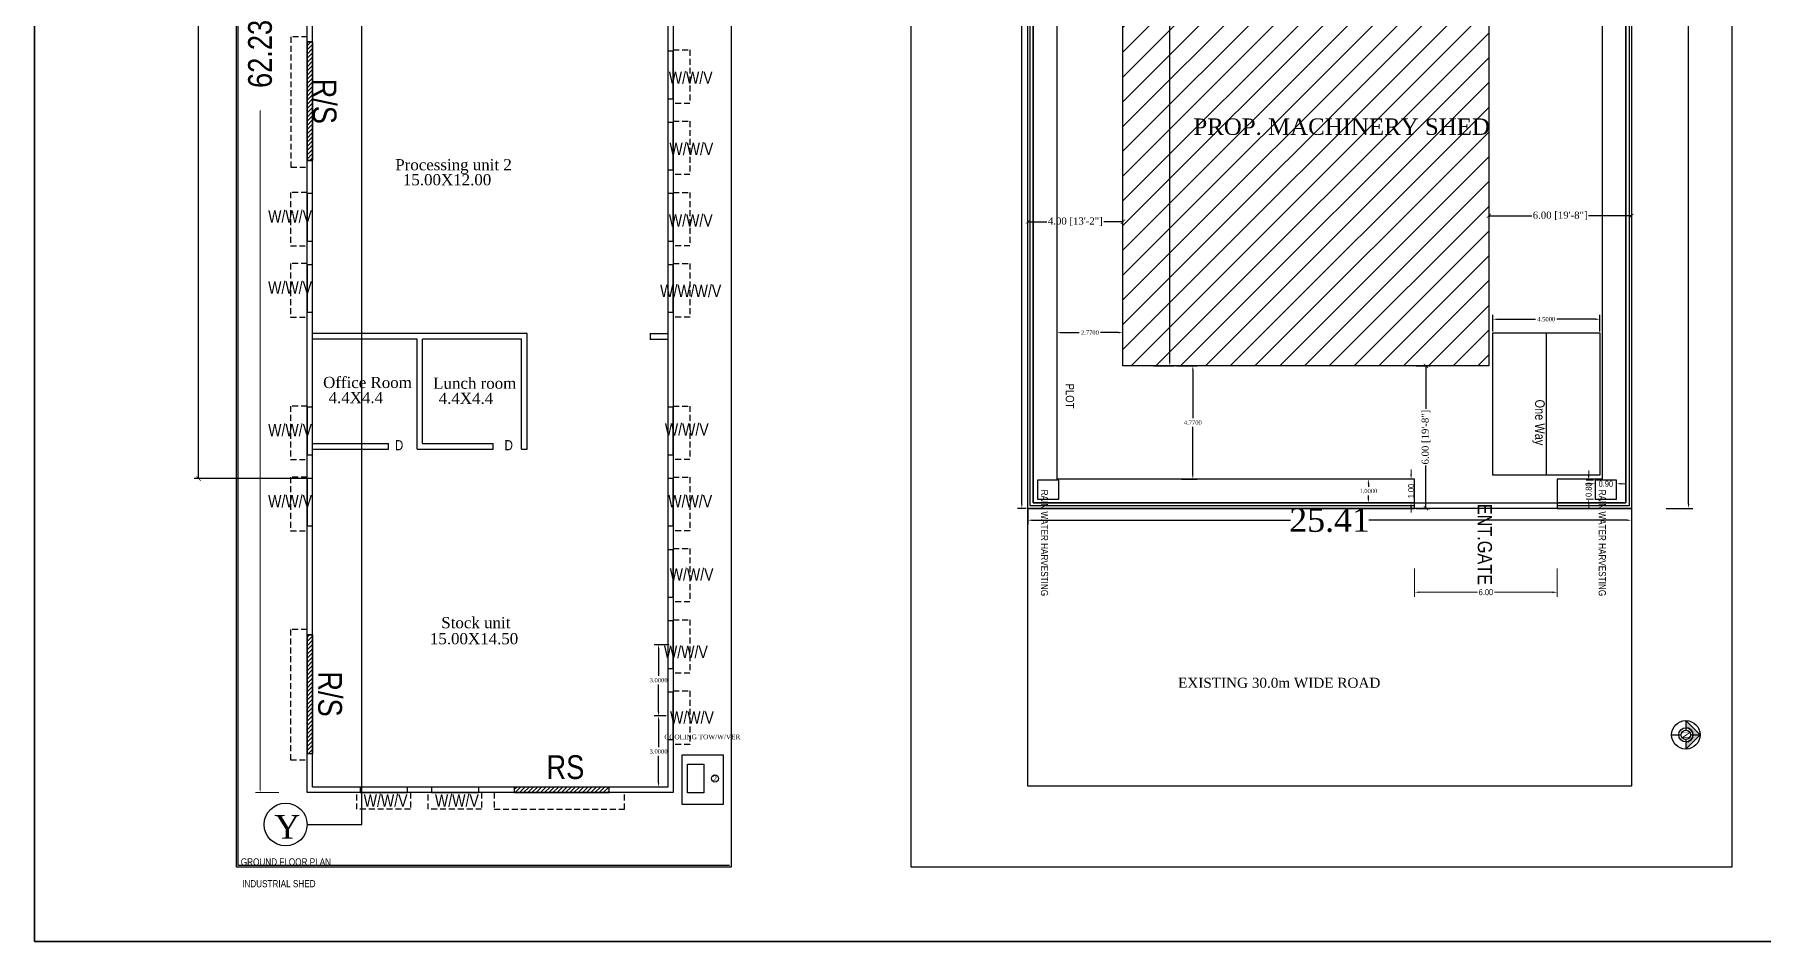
# Model space of a CAD drawing. Header units: inches. Extents: x -1613 to -235, y -419 to -299.
# Drawn here: x -1613.4 to -1540.6, y -418.1 to -379.9 of the extents above; entities that cross this region are included whole.
import ezdxf
from ezdxf.enums import TextEntityAlignment as Align

# ---------------------------------------------------------------- set-up
doc = ezdxf.new("R2010")
doc.units = ezdxf.units.IN
doc.header["$MEASUREMENT"] = 0
doc.header["$PDMODE"] = 34
doc.linetypes.add('CENTER', pattern=[0])
doc.linetypes.add('DASHED2', pattern=[0.375, 0.25, -0.125])
for name, color, linetype in [('_AccessoryUse', 32, 'Continuous'), ('_AREATABLE_DIMENSION', 7, 'Continuous'), ('_BuildingName', 52, 'Continuous'), ('_CarpetArea', 191, 'Continuous'), ('_COP_DIMENSION', 2, 'Continuous'), ('_DIMENSIONW', 210, 'Continuous'), ('_Door', 114, 'Continuous'), ('_Driveway', 71, 'Continuous'), ('_Floor', 153, 'Continuous'), ('_IndBUAOutline', 163, 'Continuous'), ('_INDFSI_DIMENSION', 163, 'Continuous'), ('_Plot', 7, 'Continuous'), ('_PrintAdditionalDetail', 193, 'Continuous'), ('_ProposedWork', 1, 'Continuous'), ('_Room', 72, 'Continuous'), ('_SitePlan', 50, 'Continuous'), ('_SPLOT_DIMENSION', 7, 'Continuous'), ('_SUBSTRUCTURE_DIMENSION', 32, 'Continuous'), ('_Window', 4, 'Continuous'), ('ROLLING SHUTTER', 1, 'Continuous')]:
    doc.layers.add(name, color=color, linetype=linetype)
doc.styles.add('AutoDCRFont', font='ARIALN.TTF')
doc.styles.get("Standard").update_dxf_attribs({"font": 'times.ttf'})
doc.styles.add('TIMES', font='times.ttf')
doc.dimstyles.new('DCR-BLDG-EXT', dxfattribs={"dimtxt": 0.2, "dimasz": 0.15, "dimexe": 0.2, "dimexo": 0.2, "dimgap": 0.09, "dimtad": 0, "dimtxsty": 'AutoDCRFont', "dimcen": 1, "dimdle": 0.1, "dimadec": 0, "dimazin": 2, "dimtfac": 1, "dimtdec": 4, "dimtofl": 0, "dimtmove": 0, "dimatfit": 3, "dimfxl": 1, "dimfxlon": 1, "dimtolj": 1, "dimtzin": 0, "dimlwd": 15, "dimlwe": 15, "dimarcsym": 0})
doc.dimstyles.new('DCR-PLOT-EXT', dxfattribs={"dimtxt": 0.18, "dimasz": 0.18, "dimexe": 0.18, "dimexo": 0.0625, "dimgap": 0.09, "dimtad": 0, "dimtih": 1, "dimtoh": 1, "dimdec": 4, "dimzin": 0, "dimdsep": 46, "dimtxsty": 'Standard', "dimcen": 0.09, "dimadec": 0, "dimazin": 0, "dimtfac": 1, "dimtdec": 4, "dimtofl": 0, "dimtmove": 0, "dimatfit": 3, "dimfxl": 1, "dimtolj": 1, "dimtzin": 0, "dimarcsym": 0})
doc.dimstyles.new('DCR-PLOT-INT', dxfattribs={"dimtxt": 0.25, "dimasz": 0.2, "dimexe": 0.2, "dimexo": 0.2, "dimgap": 0.09, "dimtad": 0, "dimtxsty": 'AutoDCRFont', "dimcen": 1, "dimdle": 0.1, "dimadec": 0, "dimazin": 2, "dimtfac": 1, "dimtdec": 4, "dimtofl": 0, "dimtmove": 0, "dimatfit": 3, "dimfxl": 1, "dimfxlon": 1, "dimtolj": 1, "dimtzin": 0, "dimlwd": 15, "dimlwe": 15, "dimarcsym": 0})
doc.dimstyles.new('PDCR-PLOT-INT', dxfattribs={"dimtxt": 0.18, "dimasz": 0.18, "dimexe": 0.18, "dimexo": 0.0625, "dimgap": 0.09, "dimtad": 0, "dimtih": 1, "dimtoh": 1, "dimdec": 4, "dimzin": 0, "dimdsep": 46, "dimtxsty": 'Standard', "dimcen": 0.09, "dimadec": 0, "dimazin": 0, "dimtfac": 1, "dimtdec": 4, "dimtofl": 0, "dimtmove": 0, "dimatfit": 3, "dimfxl": 1, "dimtolj": 1, "dimtzin": 0, "dimarcsym": 0})
doc.dimstyles.get("Standard").update_dxf_attribs({"dimtxt": 0.3, "dimasz": 0.18, "dimexe": 0.18, "dimexo": 0.0625, "dimgap": 0.09, "dimtad": 0, "dimzin": 0, "dimdsep": 46, "dimtxsty": 'Standard', "dimblk": 'ARCHTICK', "dimblk2": 'ARCHTICK', "dimcen": 0.09, "dimadec": 0, "dimazin": 0, "dimtfac": 1, "dimtofl": 0, "dimtmove": 0, "dimatfit": 3, "dimfxl": 1, "dimtolj": 1, "dimtzin": 0, "dimarcsym": 0})

# ---------------------------------------------------------------- blocks, each defined once
blk = doc.blocks.new('North_PreDCR')
at = {"layer": '_PrintAdditionalDetail'}
h = blk.add_hatch(color=256, dxfattribs=at)
h.paths.add_polyline_path([(-0.6, 0), (-0.3, 0, -0.414214), (0, 0.3), (0, 0.6)])
h.paths.add_polyline_path([(0.3, 0), (0.6, 0), (0, 0.6), (0, 0.3, -0.414214)])
for p, q in [((-0.6, 0), (0, 0.6)), ((-0.6, 0), (-0.2, 0)), ((0, 0.6), (0.6, 0)), ((0, 0.2), (0, 0.6)), ((0.2, 0), (0.6, 0)), ((0, -0.6), (0, -0.2))]:
    blk.add_line(p, q, dxfattribs=at)
for radius in [0.6, 0.3, 0.2]:
    blk.add_circle((0, 0), radius, dxfattribs=at)
blk.add_arc((0, 0), 0.3, 0, 180, dxfattribs=at)
blk.add_text('N', height=0.3, dxfattribs=at).set_placement((0, 0), align=Align.MIDDLE_CENTER)
blk = doc.blocks.new('*D248')
at = {"layer": '_DIMENSIONW', "color": 0, "lineweight": -2, "transparency": 16777216}
for p, q in [((-1544.686, -320.244), (-1543.568, -320.244)), ((-1543.748, -320.424), (-1543.748, -359.454)), ((-1543.748, -399.684), (-1543.748, -360.654)), ((-1544.686, -399.864), (-1543.568, -399.864))]:
    blk.add_line(p, q, dxfattribs=at)
at = {"layer": '_DIMENSIONW', "color": 0, "transparency": 16777216}
for points in [[(-1543.778, -320.424), (-1543.718, -320.424), (-1543.748, -320.244)], [(-1543.778, -399.684), (-1543.718, -399.684), (-1543.748, -399.864)]]:
    blk.add_solid(points, dxfattribs=at)
at = {"layer": 'Defpoints', "color": 0, "transparency": 16777216}
for p in [(-1544.748, -320.244), (-1544.748, -399.864), (-1543.748, -399.864)]:
    blk.add_point(p, dxfattribs=at)
at = {"layer": '_DIMENSIONW', "color": 0, "lineweight": 15, "transparency": 16777216, "insert": (-1543.748, -360.054), "char_height": 1, "attachment_point": 5}
blk.add_mtext('\\A1;79.62', dxfattribs=at)
blk = doc.blocks.new('*D291')
at = {"color": 0, "lineweight": -2, "transparency": 16777216}
for p, q in [((-1565.303, -393.864), (-1564.44, -393.864)), ((-1564.62, -394.044), (-1564.62, -396.067)), ((-1564.62, -398.454), (-1564.62, -396.431)), ((-1565.096, -398.634), (-1564.44, -398.634))]:
    blk.add_line(p, q, dxfattribs=at)
at = {"color": 0, "transparency": 16777216}
for points in [[(-1564.65, -394.044), (-1564.59, -394.044), (-1564.62, -393.864)], [(-1564.65, -398.454), (-1564.59, -398.454), (-1564.62, -398.634)]]:
    blk.add_solid(points, dxfattribs=at)
at = {"layer": 'Defpoints', "color": 0, "transparency": 16777216}
for p in [(-1565.365, -393.864), (-1565.158, -398.634), (-1564.62, -398.634)]:
    blk.add_point(p, dxfattribs=at)
at = {"color": 0, "transparency": 16777216, "insert": (-1564.62, -396.249), "char_height": 0.18, "attachment_point": 5}
blk.add_mtext('\\A1;4.7700', dxfattribs=at)
blk = doc.blocks.new('*D292')
at = {"color": 0, "lineweight": -2, "transparency": 16777216}
for p, q in [((-1570.336, -392.55), (-1570.336, -392.283)), ((-1570.156, -392.463), (-1569.399, -392.463)), ((-1567.746, -392.463), (-1568.503, -392.463)), ((-1567.566, -392.615), (-1567.566, -392.283))]:
    blk.add_line(p, q, dxfattribs=at)
at = {"color": 0, "transparency": 16777216}
for points in [[(-1570.156, -392.433), (-1570.156, -392.493), (-1570.336, -392.463)], [(-1567.746, -392.433), (-1567.746, -392.493), (-1567.566, -392.463)]]:
    blk.add_solid(points, dxfattribs=at)
at = {"layer": 'Defpoints', "color": 0, "transparency": 16777216}
for p in [(-1570.336, -392.463), (-1570.336, -392.612), (-1567.566, -392.677)]:
    blk.add_point(p, dxfattribs=at)
at = {"color": 0, "transparency": 16777216, "insert": (-1568.951, -392.463), "char_height": 0.18, "attachment_point": 5}
blk.add_mtext('\\A1;2.7700', dxfattribs=at)
blk = doc.blocks.new('*D293')
at = {"color": 0, "lineweight": -2, "transparency": 16777216}
for p, q in [((-1556.599, -398.634), (-1557.409, -398.634)), ((-1557.229, -398.814), (-1557.229, -398.952)), ((-1557.229, -399.454), (-1557.229, -399.316)), ((-1556.643, -399.634), (-1557.409, -399.634))]:
    blk.add_line(p, q, dxfattribs=at)
at = {"color": 0, "transparency": 16777216}
for points in [[(-1557.259, -398.814), (-1557.199, -398.814), (-1557.229, -398.634)], [(-1557.259, -399.454), (-1557.199, -399.454), (-1557.229, -399.634)]]:
    blk.add_solid(points, dxfattribs=at)
at = {"layer": 'Defpoints', "color": 0, "transparency": 16777216}
for p in [(-1556.536, -398.634), (-1557.229, -399.634), (-1556.58, -399.634)]:
    blk.add_point(p, dxfattribs=at)
at = {"color": 0, "transparency": 16777216, "insert": (-1557.229, -399.134), "char_height": 0.18, "attachment_point": 5}
blk.add_mtext('\\A1;1.0000', dxfattribs=at)
blk = doc.blocks.new('*D296')
at = {"color": 0, "lineweight": -2, "transparency": 16777216}
for p, q in [((-1551.989, -392.409), (-1551.989, -391.719)), ((-1551.809, -391.899), (-1550.188, -391.899)), ((-1547.669, -391.899), (-1549.291, -391.899)), ((-1547.489, -392.409), (-1547.489, -391.719))]:
    blk.add_line(p, q, dxfattribs=at)
at = {"color": 0, "transparency": 16777216}
for points in [[(-1551.809, -391.869), (-1551.809, -391.929), (-1551.989, -391.899)], [(-1547.669, -391.869), (-1547.669, -391.929), (-1547.489, -391.899)]]:
    blk.add_solid(points, dxfattribs=at)
at = {"layer": 'Defpoints', "color": 0, "transparency": 16777216}
for p in [(-1551.989, -391.899), (-1551.989, -392.472), (-1547.489, -392.472)]:
    blk.add_point(p, dxfattribs=at)
at = {"color": 0, "transparency": 16777216, "insert": (-1549.739, -391.899), "char_height": 0.18, "attachment_point": 5}
blk.add_mtext('\\A1;4.5000', dxfattribs=at)
blk = doc.blocks.new('_ArchTick')
at = {"color": 0, "linetype": 'ByBlock', "const_width": 0.15}
blk.add_lwpolyline([(-0.5, -0.5), (0.5, 0.5)], dxfattribs=at)
blk = doc.blocks.new('*D297')
at = {"color": 0, "lineweight": -2, "transparency": 16777216}
for p, q in [((-1555.213, -393.864), (-1554.626, -393.864)), ((-1554.806, -393.864), (-1554.806, -395.675)), ((-1554.806, -399.864), (-1554.806, -398.053)), ((-1555.218, -399.864), (-1554.626, -399.864))]:
    blk.add_line(p, q, dxfattribs=at)
at = {"layer": 'Defpoints', "color": 0, "transparency": 16777216}
for p in [(-1555.276, -393.864), (-1554.806, -393.864), (-1555.281, -399.864)]:
    blk.add_point(p, dxfattribs=at)
at = {"color": 0, "lineweight": -2, "transparency": 16777216, "xscale": 0.18, "yscale": 0.18, "zscale": 0.18}
for p, rotation in [((-1554.806, -393.864), 90), ((-1554.806, -399.864), 270)]:
    blk.add_blockref('_ArchTick', p, dxfattribs=dict(at, rotation=rotation))
at = {"color": 0, "transparency": 16777216, "insert": (-1554.806, -396.864), "char_height": 0.3, "attachment_point": 5, "rotation": 90}
blk.add_mtext('\\A1;6.00 [19\'-8"]', dxfattribs=at)
blk = doc.blocks.new('*D298')
at = {"color": 0, "lineweight": -2, "transparency": 16777216}
for p, q in [((-1552.156, -387.166), (-1552.156, -387.724)), ((-1552.156, -387.544), (-1550.345, -387.544)), ((-1546.156, -387.544), (-1547.967, -387.544)), ((-1546.156, -387.167), (-1546.156, -387.724))]:
    blk.add_line(p, q, dxfattribs=at)
at = {"layer": 'Defpoints', "color": 0, "transparency": 16777216}
for p in [(-1552.156, -387.104), (-1546.156, -387.104), (-1546.156, -387.544)]:
    blk.add_point(p, dxfattribs=at)
at = {"color": 0, "lineweight": -2, "transparency": 16777216, "xscale": 0.18, "yscale": 0.18, "zscale": 0.18, "rotation": 180}
blk.add_blockref('_ArchTick', (-1552.156, -387.544), dxfattribs=at)
at = {"color": 0, "lineweight": -2, "transparency": 16777216, "xscale": 0.18, "yscale": 0.18, "zscale": 0.18}
blk.add_blockref('_ArchTick', (-1546.156, -387.544), dxfattribs=at)
at = {"color": 0, "transparency": 16777216, "insert": (-1549.156, -387.544), "char_height": 0.3, "attachment_point": 5}
blk.add_mtext('\\A1;6.00 [19\'-8"]', dxfattribs=at)
blk = doc.blocks.new('*D299')
at = {"color": 0, "lineweight": -2, "transparency": 16777216}
for p, q in [((-1571.566, -387.821), (-1571.566, -387.611)), ((-1567.566, -387.833), (-1567.566, -387.611)), ((-1571.566, -387.791), (-1570.761, -387.791)), ((-1567.566, -387.791), (-1568.371, -387.791))]:
    blk.add_line(p, q, dxfattribs=at)
at = {"layer": 'Defpoints', "color": 0, "transparency": 16777216}
for p in [(-1571.566, -387.791), (-1571.566, -387.884), (-1567.566, -387.896)]:
    blk.add_point(p, dxfattribs=at)
at = {"color": 0, "lineweight": -2, "transparency": 16777216, "xscale": 0.18, "yscale": 0.18, "zscale": 0.18, "rotation": 180}
blk.add_blockref('_ArchTick', (-1571.566, -387.791), dxfattribs=at)
at = {"color": 0, "lineweight": -2, "transparency": 16777216, "xscale": 0.18, "yscale": 0.18, "zscale": 0.18}
blk.add_blockref('_ArchTick', (-1567.566, -387.791), dxfattribs=at)
at = {"color": 0, "transparency": 16777216, "insert": (-1569.566, -387.791), "char_height": 0.3, "attachment_point": 5}
blk.add_mtext('\\A1;4.00 [13\'-2"]', dxfattribs=at)
blk = doc.blocks.new('*D276')
at = {"layer": '_AREATABLE_DIMENSION', "color": 0, "lineweight": -2, "transparency": 16777216}
for p, q in [((-1566.277, -331.634), (-1565.409, -331.634)), ((-1565.589, -331.814), (-1565.589, -362.149)), ((-1565.589, -393.684), (-1565.589, -363.349)), ((-1566.277, -393.864), (-1565.409, -393.864))]:
    blk.add_line(p, q, dxfattribs=at)
at = {"layer": '_AREATABLE_DIMENSION', "color": 0, "transparency": 16777216}
for points in [[(-1565.619, -331.814), (-1565.559, -331.814), (-1565.589, -331.634)], [(-1565.619, -393.684), (-1565.559, -393.684), (-1565.589, -393.864)]]:
    blk.add_solid(points, dxfattribs=at)
at = {"layer": 'Defpoints', "color": 0, "transparency": 16777216}
for p in [(-1566.339, -331.634), (-1565.589, -331.634), (-1566.339, -393.864)]:
    blk.add_point(p, dxfattribs=at)
at = {"layer": '_AREATABLE_DIMENSION', "color": 0, "lineweight": 15, "transparency": 16777216, "insert": (-1565.589, -362.749), "char_height": 1, "attachment_point": 5}
blk.add_mtext('\\A1;62.23', dxfattribs=at)
blk = doc.blocks.new('*D277')
at = {"layer": '_SPLOT_DIMENSION', "color": 0, "lineweight": -2, "transparency": 16777216}
for p, q in [((-1571.566, -399.926), (-1571.566, -400.544)), ((-1546.156, -399.926), (-1546.156, -400.544)), ((-1571.386, -400.364), (-1560.506, -400.364)), ((-1546.336, -400.364), (-1557.216, -400.364))]:
    blk.add_line(p, q, dxfattribs=at)
at = {"layer": '_SPLOT_DIMENSION', "color": 0, "transparency": 16777216}
for points in [[(-1571.386, -400.334), (-1571.386, -400.394), (-1571.566, -400.364)], [(-1546.336, -400.334), (-1546.336, -400.394), (-1546.156, -400.364)]]:
    blk.add_solid(points, dxfattribs=at)
at = {"layer": 'Defpoints', "color": 0, "transparency": 16777216}
for p in [(-1571.566, -399.864), (-1546.156, -399.864), (-1571.566, -400.364)]:
    blk.add_point(p, dxfattribs=at)
at = {"layer": '_SPLOT_DIMENSION', "color": 0, "transparency": 16777216, "insert": (-1558.861, -400.364), "char_height": 1, "attachment_point": 5}
blk.add_mtext('\\A1;25.41', dxfattribs=at)
blk = doc.blocks.new('*D278')
at = {"layer": '_SPLOT_DIMENSION', "color": 0, "lineweight": -2, "transparency": 16777216}
for p, q in [((-1571.628, -320.244), (-1571.996, -320.244)), ((-1571.816, -320.424), (-1571.816, -359.454)), ((-1571.816, -399.684), (-1571.816, -360.654)), ((-1571.628, -399.864), (-1571.996, -399.864))]:
    blk.add_line(p, q, dxfattribs=at)
at = {"layer": '_SPLOT_DIMENSION', "color": 0, "transparency": 16777216}
for points in [[(-1571.846, -320.424), (-1571.786, -320.424), (-1571.816, -320.244)], [(-1571.846, -399.684), (-1571.786, -399.684), (-1571.816, -399.864)]]:
    blk.add_solid(points, dxfattribs=at)
at = {"layer": 'Defpoints', "color": 0, "transparency": 16777216}
for p in [(-1571.816, -320.244), (-1571.566, -320.244), (-1571.566, -399.864)]:
    blk.add_point(p, dxfattribs=at)
at = {"layer": '_SPLOT_DIMENSION', "color": 0, "transparency": 16777216, "insert": (-1571.816, -360.054), "char_height": 1, "attachment_point": 5}
blk.add_mtext('\\A1;79.62', dxfattribs=at)
blk = doc.blocks.new('*D279')
at = {"layer": '_COP_DIMENSION', "color": 0, "linetype": 'Continuous', "lineweight": 15, "transparency": 16777216}
for p, q in [((-1555.431, -398.434), (-1555.431, -398.234)), ((-1555.431, -398.634), (-1555.631, -398.634)), ((-1555.431, -399.634), (-1555.631, -399.634)), ((-1555.431, -399.834), (-1555.431, -400.034))]:
    blk.add_line(p, q, dxfattribs=at)
at = {"layer": '_COP_DIMENSION', "color": 0, "transparency": 16777216}
for points in [[(-1555.464, -398.434), (-1555.398, -398.434), (-1555.431, -398.634)], [(-1555.464, -399.834), (-1555.398, -399.834), (-1555.431, -399.634)]]:
    blk.add_solid(points, dxfattribs=at)
at = {"layer": 'Defpoints', "color": 0, "transparency": 16777216}
for p in [(-1555.431, -398.634), (-1555.281, -398.634), (-1555.281, -399.634)]:
    blk.add_point(p, dxfattribs=at)
at = {"layer": '_COP_DIMENSION', "color": 0, "transparency": 16777216, "insert": (-1555.431, -399.134), "char_height": 0.25, "attachment_point": 5, "rotation": 90, "style": 'AutoDCRFont'}
blk.add_mtext('\\A1;1.00', dxfattribs=at)
blk = doc.blocks.new('*D288')
at = {"layer": '_SUBSTRUCTURE_DIMENSION', "color": 0, "linetype": 'Continuous', "lineweight": 15, "transparency": 16777216}
for p, q in [((-1547.954, -398.475), (-1547.954, -398.275)), ((-1548.054, -398.675), (-1547.754, -398.675)), ((-1548.054, -399.478), (-1547.754, -399.478)), ((-1547.954, -399.678), (-1547.954, -399.878))]:
    blk.add_line(p, q, dxfattribs=at)
at = {"layer": '_SUBSTRUCTURE_DIMENSION', "color": 0, "transparency": 16777216}
for points in [[(-1547.987, -398.475), (-1547.921, -398.475), (-1547.954, -398.675)], [(-1547.987, -399.678), (-1547.921, -399.678), (-1547.954, -399.478)]]:
    blk.add_solid(points, dxfattribs=at)
at = {"layer": 'Defpoints', "color": 0, "transparency": 16777216}
for p in [(-1548.254, -398.675), (-1548.254, -399.478), (-1547.954, -399.478)]:
    blk.add_point(p, dxfattribs=at)
at = {"layer": '_SUBSTRUCTURE_DIMENSION', "color": 0, "transparency": 16777216, "insert": (-1547.954, -399.077), "char_height": 0.25, "attachment_point": 5, "rotation": 90, "style": 'AutoDCRFont'}
blk.add_mtext('\\A1;0.80', dxfattribs=at)
blk = doc.blocks.new('*D289')
at = {"layer": '_SUBSTRUCTURE_DIMENSION', "color": 0, "linetype": 'Continuous', "lineweight": 15, "transparency": 16777216}
for p, q in [((-1547.882, -398.829), (-1548.082, -398.829)), ((-1547.682, -398.729), (-1547.682, -399.029)), ((-1546.78, -398.729), (-1546.78, -399.029)), ((-1546.58, -398.829), (-1546.38, -398.829))]:
    blk.add_line(p, q, dxfattribs=at)
at = {"layer": '_SUBSTRUCTURE_DIMENSION', "color": 0, "transparency": 16777216}
for points in [[(-1547.882, -398.796), (-1547.882, -398.862), (-1547.682, -398.829)], [(-1546.58, -398.796), (-1546.58, -398.862), (-1546.78, -398.829)]]:
    blk.add_solid(points, dxfattribs=at)
at = {"layer": 'Defpoints', "color": 0, "transparency": 16777216}
for p in [(-1547.682, -398.529), (-1546.78, -398.529), (-1547.682, -398.829)]:
    blk.add_point(p, dxfattribs=at)
at = {"layer": '_SUBSTRUCTURE_DIMENSION', "color": 0, "transparency": 16777216, "insert": (-1547.231, -398.829), "char_height": 0.25, "attachment_point": 5, "style": 'AutoDCRFont'}
blk.add_mtext('\\A1;0.90', dxfattribs=at)
blk = doc.blocks.new('*D290')
at = {"layer": '_SUBSTRUCTURE_DIMENSION', "color": 0, "linetype": 'Continuous', "lineweight": 15, "transparency": 16777216}
for p, q in [((-1555.281, -402.397), (-1555.281, -403.597)), ((-1549.281, -402.397), (-1549.281, -403.597)), ((-1555.081, -403.397), (-1552.637, -403.397)), ((-1549.481, -403.397), (-1551.924, -403.397))]:
    blk.add_line(p, q, dxfattribs=at)
at = {"layer": '_SUBSTRUCTURE_DIMENSION', "color": 0, "transparency": 16777216}
for points in [[(-1555.081, -403.364), (-1555.081, -403.431), (-1555.281, -403.397)], [(-1549.481, -403.364), (-1549.481, -403.431), (-1549.281, -403.397)]]:
    blk.add_solid(points, dxfattribs=at)
at = {"layer": 'Defpoints', "color": 0, "transparency": 16777216}
for p in [(-1555.281, -399.634), (-1549.281, -399.634), (-1549.281, -403.397)]:
    blk.add_point(p, dxfattribs=at)
at = {"layer": '_SUBSTRUCTURE_DIMENSION', "color": 0, "transparency": 16777216, "insert": (-1552.281, -403.397), "char_height": 0.25, "attachment_point": 5, "style": 'AutoDCRFont'}
blk.add_mtext('\\A1;6.00', dxfattribs=at)
blk = doc.blocks.new('*D302')
at = {"layer": '_INDFSI_DIMENSION', "color": 0, "linetype": 'Continuous', "lineweight": 15, "transparency": 16777216}
for p, q in [((-1603.095, -349.607), (-1604.082, -349.607)), ((-1603.882, -349.757), (-1603.882, -378.336)), ((-1603.882, -411.687), (-1603.882, -383.108)), ((-1603.095, -411.837), (-1604.082, -411.837))]:
    blk.add_line(p, q, dxfattribs=at)
at = {"layer": '_INDFSI_DIMENSION', "color": 0, "transparency": 16777216}
for points in [[(-1603.907, -349.757), (-1603.857, -349.757), (-1603.882, -349.607)], [(-1603.907, -411.687), (-1603.857, -411.687), (-1603.882, -411.837)]]:
    blk.add_solid(points, dxfattribs=at)
at = {"layer": 'Defpoints', "color": 0, "transparency": 16777216}
for p in [(-1603.882, -349.607), (-1602.895, -349.607), (-1602.895, -411.837)]:
    blk.add_point(p, dxfattribs=at)
at = {"layer": '_INDFSI_DIMENSION', "color": 0, "transparency": 16777216, "insert": (-1603.882, -380.722), "char_height": 1, "attachment_point": 5, "rotation": 90, "style": 'AutoDCRFont'}
blk.add_mtext('\\A1;62.23', dxfattribs=at)
blk = doc.blocks.new('*D359')
at = {"color": 0, "lineweight": -2, "transparency": 16777216}
for p, q in [((-1586.785, -408.607), (-1587.288, -408.607)), ((-1587.108, -408.787), (-1587.108, -409.925)), ((-1587.108, -411.427), (-1587.108, -410.289)), ((-1586.785, -411.607), (-1587.288, -411.607))]:
    blk.add_line(p, q, dxfattribs=at)
at = {"color": 0, "transparency": 16777216}
for points in [[(-1587.138, -408.787), (-1587.078, -408.787), (-1587.108, -408.607)], [(-1587.138, -411.427), (-1587.078, -411.427), (-1587.108, -411.607)]]:
    blk.add_solid(points, dxfattribs=at)
at = {"layer": 'Defpoints', "color": 0, "transparency": 16777216}
for p in [(-1587.108, -408.607), (-1586.723, -408.607), (-1586.723, -411.607)]:
    blk.add_point(p, dxfattribs=at)
at = {"color": 0, "transparency": 16777216, "insert": (-1587.108, -410.107), "char_height": 0.18, "attachment_point": 5}
blk.add_mtext('\\A1;3.0000', dxfattribs=at)
blk = doc.blocks.new('*D360')
at = {"color": 0, "lineweight": -2, "transparency": 16777216}
for p, q in [((-1586.67, -405.607), (-1587.288, -405.607)), ((-1587.108, -405.787), (-1587.108, -406.925)), ((-1587.108, -408.427), (-1587.108, -407.289)), ((-1586.785, -408.607), (-1587.288, -408.607))]:
    blk.add_line(p, q, dxfattribs=at)
at = {"color": 0, "transparency": 16777216}
for points in [[(-1587.138, -405.787), (-1587.078, -405.787), (-1587.108, -405.607)], [(-1587.138, -408.427), (-1587.078, -408.427), (-1587.108, -408.607)]]:
    blk.add_solid(points, dxfattribs=at)
at = {"layer": 'Defpoints', "color": 0, "transparency": 16777216}
for p in [(-1587.108, -405.607), (-1586.608, -405.607), (-1586.723, -408.607)]:
    blk.add_point(p, dxfattribs=at)
at = {"color": 0, "transparency": 16777216, "insert": (-1587.108, -407.107), "char_height": 0.18, "attachment_point": 5}
blk.add_mtext('\\A1;3.0000', dxfattribs=at)
blk = doc.blocks.new('COOLING TOWER')
at = {"layer": '_Plot'}
for points in [[(-1582.027, -410.008), (-1580.972, -410.008), (-1580.972, -411.291), (-1582.027, -411.291)], [(-1581.891, -410.253), (-1581.471, -410.253), (-1581.471, -410.994), (-1581.891, -410.994)]]:
    blk.add_lwpolyline(points, close=True, dxfattribs=at)
blk.add_circle((-1581.181, -410.619), 0.0922, dxfattribs=at)
at = {"style": 'TIMES'}
blk.add_text('2', height=0.14, dxfattribs=at).set_placement((-1581.233, -410.689))
blk = doc.blocks.new('*D377')
at = {"layer": 'Defpoints', "color": 0, "transparency": 16777216}
for p in [(-1601.903, -349.607), (-1606.475, -398.607), (-1601.788, -398.607)]:
    blk.add_point(p, dxfattribs=at)
at = {"layer": 'ROLLING SHUTTER', "color": 0, "lineweight": -2, "transparency": 16777216}
for p, q in [((-1601.965, -349.607), (-1606.655, -349.607)), ((-1606.475, -349.607), (-1606.475, -372.579)), ((-1606.475, -398.607), (-1606.475, -375.634)), ((-1601.85, -398.607), (-1606.655, -398.607))]:
    blk.add_line(p, q, dxfattribs=at)
at = {"layer": 'ROLLING SHUTTER', "color": 0, "lineweight": -2, "transparency": 16777216, "xscale": 0.18, "yscale": 0.18, "zscale": 0.18}
for p, rotation in [((-1606.475, -349.607), 90), ((-1606.475, -398.607), 270)]:
    blk.add_blockref('_ArchTick', p, dxfattribs=dict(at, rotation=rotation))
at = {"layer": 'ROLLING SHUTTER', "color": 0, "transparency": 16777216, "insert": (-1606.475, -374.107), "char_height": 0.3, "attachment_point": 5, "rotation": 90}
blk.add_mtext('\\A1;49.00 [160\'-10"]', dxfattribs=at)

msp = doc.modelspace()

# ---------------------------------------------------------------- hatches: boundary and pattern name
at = {"layer": '_Plot'}
h = msp.add_hatch(dxfattribs=at)
h.set_pattern_fill('ANSI31', color=256, scale=5.9)
h.paths.add_polyline_path([(-1552.1558, -331.63396), (-1567.5658, -331.63396), (-1567.5658, -393.86396), (-1552.1558, -393.86396)])
h.paths.add_polyline_path([(-1562.36971, -341.45745, -1), (-1562.06971, -341.45745, -1)], flags=16)
h.paths.add_polyline_path([(-1562.21971, -340.38245), (-1562.21971, -340.30745, 0.41421356), (-1562.36971, -340.45745), (-1562.29471, -340.45745, -0.41421356)], flags=16)
h.paths.add_polyline_path([(-1561.76833, -334.0483), (-1557.94605, -334.0483), (-1557.94605, -331.91311), (-1561.76833, -331.91311)], flags=24)
h.paths.add_polyline_path([(-1567.47099, -363.80826), (-1563.64871, -363.80826), (-1563.64871, -361.67308), (-1567.47099, -361.67308)], flags=24)
h.paths.add_polyline_path([(-1564.77202, -384.32562), (-1552.21726, -384.32562), (-1552.21726, -383.26248), (-1564.77202, -383.26248)], flags=24)
h.paths.add_polyline_path([(-1561.17996, -364.46313), (-1561.17996, -366.95754), (-1560.76359, -366.95754), (-1560.76359, -364.46313)], flags=24)
h.paths.add_polyline_path([(-1560.44289, -357.52476), (-1560.44289, -373.76436), (-1558.11461, -373.76436), (-1558.11461, -357.52476)], flags=24)
at = {"layer": 'ROLLING SHUTTER'}
h = msp.add_hatch(dxfattribs=at)
h.set_pattern_fill('ANSI31', color=256)
h.paths.add_polyline_path([(-1601.90281, -380.21761), (-1601.67281, -380.21761), (-1601.67281, -385.21761), (-1601.90281, -385.21761)])
h = msp.add_hatch(dxfattribs=at)
h.set_pattern_fill('ANSI31', color=256)
h.set_pattern_definition([(45, (-2.4784, 0), (-0.088388348, 0.088388348), [])])
h.paths.add_polyline_path([(-1601.90281, -405.1985), (-1601.67281, -405.1985), (-1601.67281, -410.1985), (-1601.90281, -410.1985)])
h = msp.add_hatch(dxfattribs=at)
h.set_pattern_fill('ANSI31', color=256)
h.set_pattern_definition([(45, (0, -2.20973), (-0.088388348, 0.088388348), [])])
h.paths.add_polyline_path([(-1593.1866, -411.83694), (-1589.1866, -411.83694), (-1589.1866, -411.60694), (-1593.1866, -411.60694)])

# ---------------------------------------------------------------- linework, layer by layer
at = {"color": 7, "lineweight": 35}
msp.add_lwpolyline([(-1470.57496, -418.10815), (-1613.3788, -418.10815), (-1613.3788, -299.347), (-1470.57496, -299.347)], close=True, dxfattribs=at)
for points in [[(-1555.2809, -399.86396), (-1571.5658, -399.86396), (-1571.5658, -320.24396), (-1546.1558, -320.24396), (-1546.1558, -399.86396), (-1549.2809, -399.86396)], [(-1555.2809, -399.76396), (-1571.4658, -399.76396), (-1571.4658, -320.34396), (-1546.2558, -320.34396), (-1546.2558, -399.76396), (-1549.2809, -399.76396)], [(-1555.2809, -399.63396), (-1571.3358, -399.63396), (-1571.3358, -320.47396), (-1546.3858, -320.47396), (-1546.3858, -399.63396), (-1549.2809, -399.63396)], [(-1549.2809, -399.86396), (-1546.1558, -399.86396), (-1546.1558, -411.56609), (-1571.5658, -411.56609), (-1571.5658, -399.86396), (-1555.2809, -399.86396)], [(-1555.2809, -399.86396), (-1555.2809, -399.63396)], [(-1549.2809, -399.63396), (-1549.2809, -399.86396)]]:
    msp.add_lwpolyline(points)
msp.add_lwpolyline([(-1549.2809, -398.63396), (-1549.2809, -399.63396), (-1546.3858, -399.63396), (-1546.3858, -326.24396), (-1571.3358, -326.24396), (-1571.3358, -399.63396), (-1555.2809, -399.63396), (-1555.2809, -398.63396), (-1570.3358, -398.63396), (-1570.3358, -327.24396), (-1547.3858, -327.24396), (-1547.3858, -398.63396)], close=True)
at = {"layer": '_AccessoryUse', "color": 92}
for points in [[(-1571.16328, -398.67435), (-1571.16328, -399.47714), (-1570.26134, -399.47714), (-1570.26134, -398.67435)], [(-1547.68225, -398.67549), (-1547.68225, -399.47828), (-1546.7803, -399.47828), (-1546.7803, -398.67549)]]:
    msp.add_lwpolyline(points, close=True, dxfattribs=at)
at = {"layer": '_AccessoryUse', "color": 34}
msp.add_lwpolyline([(-1549.2809, -399.63396), (-1549.2809, -399.86396), (-1555.2809, -399.86396), (-1555.2809, -399.63396)], close=True, dxfattribs=at)
at = {"layer": '_CarpetArea'}
msp.add_lwpolyline([(-1586.72281, -349.83694), (-1586.72281, -411.60694), (-1601.67281, -411.60694), (-1601.67281, -349.83694)], close=True, dxfattribs=at)
at = {"layer": '_Door'}
for points in [[(-1601.67281, -380.21761), (-1601.90281, -380.21761), (-1601.90281, -385.21761), (-1601.67281, -385.21761)], [(-1601.67281, -405.18547), (-1601.90281, -405.18547), (-1601.90281, -410.18547), (-1601.67281, -410.18547)]]:
    msp.add_lwpolyline(points, close=True, dxfattribs=at)
at = {"layer": '_Driveway'}
msp.add_lwpolyline([(-1547.48926, -398.47171), (-1551.98926, -398.47171), (-1551.98926, -392.47171), (-1547.48926, -392.47171)], close=True, dxfattribs=at)
at = {"layer": '_Driveway', "linetype": 'CENTER'}
msp.add_lwpolyline([(-1549.73926, -392.47171), (-1549.73926, -398.47171)], dxfattribs=at)
at = {"layer": '_Floor'}
msp.add_lwpolyline([(-1584.05486, -346.00255), (-1584.05486, -414.97653), (-1604.87803, -414.97653), (-1604.87803, -346.00255)], close=True, dxfattribs=at)
msp.add_lwpolyline([(-1584.11926, -414.91213), (-1604.81363, -414.91213), (-1604.81363, -346.06695), (-1584.11926, -346.06695)], dxfattribs=at)
at = {"layer": '_IndBUAOutline'}
msp.add_lwpolyline([(-1586.49281, -349.60694), (-1586.49281, -411.83694), (-1601.90281, -411.83694), (-1601.90281, -349.60694)], close=True, dxfattribs=at)
at = {"layer": '_Plot'}
for p, q in [((-1587.48165, -392.50504), (-1586.72281, -392.50504)), ((-1587.48165, -392.73504), (-1586.72281, -392.73504)), ((-1587.46665, -392.50504), (-1587.46665, -392.73504))]:
    msp.add_line(p, q, dxfattribs=at)
msp.add_lwpolyline([(-1546.1558, -320.24396), (-1546.1558, -399.86396), (-1571.5658, -399.86396), (-1571.5658, -320.24396)], close=True, dxfattribs=at)
at = {"layer": '_ProposedWork'}
msp.add_lwpolyline([(-1552.1558, -331.63396), (-1552.1558, -393.86396), (-1567.5658, -393.86396), (-1567.5658, -331.63396)], close=True, dxfattribs=at)
at = {"layer": '_Room'}
for p, q in [((-1592.64281, -392.50504), (-1601.65781, -392.50504)), ((-1597.27281, -392.73504), (-1601.65781, -392.73504)), ((-1597.27281, -397.36504), (-1597.27281, -392.73504)), ((-1597.04281, -397.13504), (-1597.04281, -392.73504)), ((-1592.87281, -392.73504), (-1597.04281, -392.73504)), ((-1592.87281, -397.36504), (-1592.87281, -392.73504)), ((-1592.64281, -397.36504), (-1592.64281, -392.50504)), ((-1601.65781, -397.13504), (-1598.47281, -397.13504)), ((-1598.47281, -397.36504), (-1598.47281, -397.13504)), ((-1597.04281, -397.13504), (-1594.07281, -397.13504)), ((-1594.07281, -397.36504), (-1594.07281, -397.13504)), ((-1601.65781, -397.36504), (-1598.47281, -397.36504)), ((-1597.27281, -397.36504), (-1594.07281, -397.36504)), ((-1592.87281, -397.36504), (-1592.64281, -397.36504))]:
    msp.add_line(p, q, dxfattribs=at)
msp.add_lwpolyline([(-1586.72281, -349.83694), (-1586.72281, -411.60694), (-1601.67281, -411.60694), (-1601.67281, -349.83694)], close=True, dxfattribs=at)
at = {"layer": '_SitePlan', "color": 6}
msp.add_lwpolyline([(-1541.93441, -314.22417), (-1541.93441, -414.97653), (-1576.46971, -414.97653), (-1576.46971, -314.22417)], close=True, dxfattribs=at)
at = {"layer": '_Window', "linetype": 'DASHED2'}
for points in [[(-1601.88781, -380.00337), (-1602.59186, -380.00337), (-1602.59186, -385.48907), (-1601.88781, -385.48907)], [(-1586.49281, -380.5538), (-1585.78877, -380.5538), (-1585.78877, -382.8078), (-1586.49281, -382.8078)], [(-1586.49281, -383.5538), (-1585.78877, -383.5538), (-1585.78877, -385.8078), (-1586.49281, -385.8078)], [(-1601.90281, -386.5538), (-1602.60686, -386.5538), (-1602.60686, -388.8078), (-1601.90281, -388.8078)], [(-1586.49281, -386.5538), (-1585.78877, -386.5538), (-1585.78877, -388.8078), (-1586.49281, -388.8078)], [(-1601.90281, -389.5538), (-1602.60686, -389.5538), (-1602.60686, -391.8078), (-1601.90281, -391.8078)], [(-1586.49281, -389.5538), (-1585.78877, -389.5538), (-1585.78877, -391.8078), (-1586.49281, -391.8078)], [(-1601.90281, -395.5538), (-1602.60686, -395.5538), (-1602.60686, -397.8078), (-1601.90281, -397.8078)], [(-1586.49281, -395.5538), (-1585.78877, -395.5538), (-1585.78877, -397.8078), (-1586.49281, -397.8078)], [(-1601.90281, -398.5538), (-1602.60686, -398.5538), (-1602.60686, -400.8078), (-1601.90281, -400.8078)], [(-1586.49281, -398.5538), (-1585.78877, -398.5538), (-1585.78877, -400.8078), (-1586.49281, -400.8078)], [(-1586.49281, -401.5538), (-1585.78877, -401.5538), (-1585.78877, -403.8078), (-1586.49281, -403.8078)], [(-1601.90281, -404.97122), (-1602.60686, -404.97122), (-1602.60686, -410.45693), (-1601.90281, -410.45693)], [(-1586.49281, -404.5538), (-1585.78877, -404.5538), (-1585.78877, -406.8078), (-1586.49281, -406.8078)], [(-1586.49281, -407.5538), (-1585.78877, -407.5538), (-1585.78877, -409.8078), (-1586.49281, -409.8078)], [(-1597.55854, -411.83694), (-1597.55854, -412.54098), (-1599.81254, -412.54098), (-1599.81254, -411.83694)], [(-1594.55854, -411.83694), (-1594.55854, -412.54098), (-1596.81254, -412.54098), (-1596.81254, -411.83694)], [(-1594.03123, -411.83694), (-1594.03123, -412.54098), (-1588.54553, -412.54098), (-1588.54553, -411.83694)]]:
    msp.add_lwpolyline(points, dxfattribs=at)
at = {"layer": '_Window'}
for points in [[(-1586.49281, -380.60694), (-1586.72281, -380.60694), (-1586.72281, -382.60694), (-1586.49281, -382.60694)], [(-1586.49281, -383.60694), (-1586.72281, -383.60694), (-1586.72281, -385.60694), (-1586.49281, -385.60694)], [(-1601.67281, -386.60694), (-1601.90281, -386.60694), (-1601.90281, -388.60694), (-1601.67281, -388.60694)], [(-1586.49281, -386.60694), (-1586.72281, -386.60694), (-1586.72281, -388.60694), (-1586.49281, -388.60694)], [(-1601.67281, -389.60694), (-1601.90281, -389.60694), (-1601.90281, -391.60694), (-1601.67281, -391.60694)], [(-1586.49281, -389.60694), (-1586.72281, -389.60694), (-1586.72281, -391.60694), (-1586.49281, -391.60694)], [(-1601.67281, -395.60694), (-1601.90281, -395.60694), (-1601.90281, -397.60694), (-1601.67281, -397.60694)], [(-1586.49281, -395.60694), (-1586.72281, -395.60694), (-1586.72281, -397.60694), (-1586.49281, -397.60694)], [(-1601.67281, -398.60694), (-1601.90281, -398.60694), (-1601.90281, -400.60694), (-1601.67281, -400.60694)], [(-1586.49281, -398.60694), (-1586.72281, -398.60694), (-1586.72281, -400.60694), (-1586.49281, -400.60694)], [(-1586.49281, -401.60694), (-1586.72281, -401.60694), (-1586.72281, -403.60694), (-1586.49281, -403.60694)], [(-1586.49281, -404.60694), (-1586.72281, -404.60694), (-1586.72281, -406.60694), (-1586.49281, -406.60694)], [(-1586.49281, -407.60694), (-1586.72281, -407.60694), (-1586.72281, -409.60694), (-1586.49281, -409.60694)], [(-1599.67281, -411.60694), (-1599.67281, -411.83694), (-1597.67281, -411.83694), (-1597.67281, -411.60694)], [(-1596.67281, -411.60694), (-1596.67281, -411.83694), (-1594.67281, -411.83694), (-1594.67281, -411.60694)], [(-1589.1866, -411.83694), (-1589.1866, -411.60694), (-1593.1866, -411.60694), (-1593.1866, -411.83694)]]:
    msp.add_lwpolyline(points, close=True, dxfattribs=at)
at = {"layer": 'ROLLING SHUTTER'}
msp.add_lwpolyline([(-1601.90688, -413.18306), (-1599.60831, -413.18306), (-1599.60831, -344.3431), (-1601.90688, -344.3431)], dxfattribs=at)
for points in [[(-1601.90281, -380.21761), (-1601.67281, -380.21761), (-1601.67281, -385.21761), (-1601.90281, -385.21761)], [(-1601.90281, -405.1985), (-1601.67281, -405.1985), (-1601.67281, -410.1985), (-1601.90281, -410.1985)], [(-1593.1866, -411.83694), (-1589.1866, -411.83694), (-1589.1866, -411.60694), (-1593.1866, -411.60694)]]:
    msp.add_lwpolyline(points, close=True, dxfattribs=at)
msp.add_circle((-1602.80852, -413.18306), 0.90163, dxfattribs=at)

# ---------------------------------------------------------------- block references
at = {"layer": '_PrintAdditionalDetail', "rotation": 270}
msp.add_blockref('North_PreDCR', (-1543.86362, -409.40462), dxfattribs=at)
at = {"layer": 'ROLLING SHUTTER', "xscale": 1.628603528422845, "yscale": 1.628603528422845, "zscale": 1.628603528422845}
msp.add_blockref('COOLING TOWER', (990.38141, 257.49443), dxfattribs=at)

# ---------------------------------------------------------------- texts
at = {"style": 'TIMES'}
for s, height, p in [('PROP. MACHINERY SHED', 0.6932657, (-1564.59483, -384.13294)), ('Processing unit 2 ', 0.4714346, (-1598.19384, -385.62499)), ('Office Room ', 0.4714346, (-1601.23316, -394.79594)), ('Lunch room', 0.471435, (-1596.59844, -394.82696)), ('Stock unit ', 0.4714346, (-1596.25618, -404.91479)), (' EXISTING 30.0m WIDE ROAD', 0.4228543, (-1565.39892, -407.42395))]:
    msp.add_text(s, height=height, dxfattribs=at).set_placement(p)
at = {"attachment_point": 5, "style": 'TIMES'}
for s, insert, char_height in [('\\P 15.00X12.00', (-1596.10116, -385.63358), 0.4714346), ('\\P 4.4X4.4', (-1599.94315, -394.81063), 0.471435), ('\\P 4.4X4.4', (-1595.30842, -394.84165), 0.471435), ('\\P 15.00X14.50', (-1594.96617, -404.96602), 0.4714346), ('COOLING TOW/W/VER', (-1585.26567, -409.49264), 0.1988382)]:
    msp.add_mtext(s, dxfattribs=dict(at, insert=insert, char_height=char_height))
at = {"layer": '_AccessoryUse', "color": 92, "char_height": 0.3, "attachment_point": 1, "rotation": 270, "style": 'AutoDCRFont'}
for insert in [(-1570.71231, -399.07574), (-1547.23127, -399.07689)]:
    msp.add_mtext('RAIN WATER HARVESTING', dxfattribs=dict(at, insert=insert))
at = {"layer": '_AccessoryUse', "color": 34, "insert": (-1552.02567, -399.66894), "char_height": 0.597829, "attachment_point": 1, "rotation": 270, "style": 'AutoDCRFont'}
msp.add_mtext('ENT.GATE', dxfattribs=at)
at = {"layer": '_BuildingName', "style": 'AutoDCRFont'}
msp.add_text('INDUSTRIAL SHED', height=0.3, dxfattribs=at).set_placement((-1604.64033, -415.82497))
at = {"layer": '_Door', "style": 'AutoDCRFont'}
for p in [(-1598.03229, -397.2029), (-1593.4182, -397.2029)]:
    msp.add_text('D', height=0.42488, dxfattribs=at).set_placement(p, align=Align.MIDDLE_CENTER)
at = {"layer": '_Driveway', "insert": (-1549.80446, -395.28166), "char_height": 0.403424, "attachment_point": 1, "rotation": 270, "style": 'AutoDCRFont'}
msp.add_mtext('One Way', dxfattribs=at)
at = {"layer": '_Floor', "style": 'AutoDCRFont'}
msp.add_text('GROUND FLOOR PLAN', height=0.3, dxfattribs=at).set_placement((-1604.69701, -414.90707))
at = {"layer": '_Plot', "insert": (-1569.61734, -394.60877), "char_height": 0.35, "attachment_point": 1, "rotation": 270, "style": 'AutoDCRFont'}
msp.add_mtext_dynamic_manual_height_columns('PLOT', width=0.427162, gutter_width=1, heights=[0], dxfattribs=at)
at = {"layer": '_Window', "style": 'AutoDCRFont'}
for p in [(-1601.16914, -382.71761), (-1600.93854, -407.68547)]:
    msp.add_text('R/S', height=1, rotation=270, dxfattribs=at).set_placement(p, align=Align.MIDDLE_CENTER)
for s, height, p in [('W/W/V', 0.5184, (-1585.75694, -381.72188)), ('W/W/V', 0.5184, (-1585.72814, -384.72365)), ('W/W/V', 0.5184, (-1602.62162, -387.56467)), ('W/W/V', 0.5184, (-1585.75396, -387.73425)), ('W/W/V', 0.5184, (-1602.62162, -390.56467)), ('W/W/W/V', 0.5184, (-1585.7572, -390.70693)), ('W/W/V', 0.5184, (-1602.62162, -396.56467)), ('W/W/V', 0.5184, (-1585.92216, -396.54067)), ('W/W/V', 0.5184, (-1602.62162, -399.56467)), ('W/W/V', 0.5184, (-1585.77789, -399.56467)), ('W/W/V', 0.5184, (-1585.71832, -402.6451)), ('W/W/V', 0.5184, (-1585.96036, -405.91415)), ('W/W/V', 0.5184, (-1585.70287, -408.67319)), ('RS', 1, (-1591.03067, -410.7632)), ('W/W/V', 0.5184, (-1598.59965, -412.17094)), ('W/W/V', 0.5184, (-1595.59965, -412.17094))]:
    msp.add_text(s, height=height, dxfattribs=at).set_placement(p, align=Align.MIDDLE_CENTER)
at = {"layer": 'ROLLING SHUTTER', "insert": (-1603.28123, -412.78074), "char_height": 1, "attachment_point": 1}
msp.add_mtext_dynamic_manual_height_columns('Y', width=4.6504562, gutter_width=12.5, heights=[0], dxfattribs=at)

# ---------------------------------------------------------------- dimensions: what is measured, and where the dimension line sits
for base, p1, p2, picture, middle in [((-1571.5658, -387.79084), (-1567.5658, -387.89592), (-1571.5658, -387.88396), '*D299', (-1569.5658, -387.79084)), ((-1546.1558, -387.54434), (-1552.1558, -387.10373), (-1546.1558, -387.10427), '*D298', (-1549.1558, -387.54434))]:
    dim = msp.add_linear_dim(base=base, p1=p1, p2=p2, dimstyle='Standard')
    dim.commit()
    dim.dimension.update_dxf_attribs({"geometry": picture, "text_midpoint": middle})
for base, p1, p2, picture, middle in [((-1551.98926, -391.89917), (-1547.48926, -392.47171), (-1551.98926, -392.47171), '*D296', (-1549.73926, -391.89917)), ((-1570.3358, -392.46253), (-1567.5658, -392.67702), (-1570.3358, -392.61232), '*D292', (-1568.9508, -392.46253))]:
    dim = msp.add_linear_dim(base=base, p1=p1, p2=p2, dimstyle='DCR-PLOT-INT', override={"dimtxt": 0.18, "dimasz": 0.18, "dimexe": 0.18, "dimexo": 0.0625, "dimtih": 1, "dimtoh": 1, "dimdec": 4, "dimzin": 0, "dimdsep": 46, "dimtxsty": 'Standard', "dimcen": 0.09, "dimdle": 0, "dimazin": 0, "dimfxlon": 0, "dimlwd": 65534, "dimlwe": 65534})
    dim.commit()
    dim.dimension.update_dxf_attribs({"geometry": picture, "text_midpoint": middle})
for base, p1, p2, angle, picture, middle in [((-1564.62026, -398.63396), (-1565.36538, -393.86396), (-1565.15834, -398.63396), 270, '*D291', (-1564.62026, -396.24896)), ((-1557.2288, -399.63396), (-1556.53644, -398.63396), (-1556.58034, -399.63396), 270, '*D293', (-1557.2288, -399.13396)), ((-1587.10781, -405.60694), (-1586.72281, -408.60694), (-1586.60781, -405.60694), 90, '*D360', (-1587.10781, -407.10694)), ((-1587.10781, -408.60694), (-1586.72281, -411.60694), (-1586.72281, -408.60694), 90, '*D359', (-1587.10781, -410.10694))]:
    dim = msp.add_linear_dim(base=base, p1=p1, p2=p2, angle=angle, dimstyle='DCR-PLOT-INT', override={"dimtxt": 0.18, "dimasz": 0.18, "dimexe": 0.18, "dimexo": 0.0625, "dimtih": 1, "dimtoh": 1, "dimdec": 4, "dimzin": 0, "dimdsep": 46, "dimtxsty": 'Standard', "dimcen": 0.09, "dimdle": 0, "dimazin": 0, "dimfxlon": 0, "dimlwd": 65534, "dimlwe": 65534})
    dim.commit()
    dim.dimension.update_dxf_attribs({"geometry": picture, "text_midpoint": middle})
dim = msp.add_linear_dim(base=(-1554.80635, -393.86396), p1=(-1555.2809, -399.86396), p2=(-1555.27587, -393.86396), angle=270, dimstyle='Standard')
dim.commit()
dim.dimension.update_dxf_attribs({"geometry": '*D297', "text_midpoint": (-1554.80635, -396.86396)})
at = {"layer": '_AREATABLE_DIMENSION', "lineweight": 15}
dim = msp.add_aligned_dim(p1=(-1566.33941, -393.86396), p2=(-1566.33941, -331.63396), distance=-0.75, text='62.23', dimstyle='PDCR-PLOT-INT', override={"dimtxt": 1}, dxfattribs=at)
dim.commit()
dim.dimension.update_dxf_attribs({"geometry": '*D276', "text_midpoint": (-1565.58941, -362.74896)})
at = {"layer": '_COP_DIMENSION', "color": 2}
dim = msp.add_aligned_dim(p1=(-1555.2809, -399.63396), p2=(-1555.2809, -398.63396), distance=0.15, text='1.00', dimstyle='DCR-PLOT-INT', override={"dimtxt": 0.25, "dimasz": 0.2, "dimexe": 0.2, "dimexo": 0.2, "dimtih": 0, "dimtoh": 0, "dimdec": 2, "dimzin": 8, "dimdsep": 44, "dimtxsty": 'AutoDCRFont', "dimcen": 1, "dimdle": 0.1, "dimazin": 2, "dimfxlon": 1, "dimlwd": 15, "dimlwe": 15}, dxfattribs=at)
dim.commit()
dim.dimension.update_dxf_attribs({"geometry": '*D279', "text_midpoint": (-1555.4309, -399.13396)})
at = {"layer": '_DIMENSIONW', "lineweight": 15}
dim = msp.add_aligned_dim(p1=(-1544.74832, -320.24396), p2=(-1544.74832, -399.86396), distance=1, text='79.62', dimstyle='DCR-PLOT-EXT', override={"dimtxt": 1, "dimdec": 3}, dxfattribs=at)
dim.commit()
dim.dimension.update_dxf_attribs({"geometry": '*D248', "text_midpoint": (-1543.74832, -360.05396)})
at = {"layer": '_INDFSI_DIMENSION', "color": 6}
dim = msp.add_aligned_dim(p1=(-1602.8953, -411.83694), p2=(-1602.8953, -349.60694), distance=0.98656, text='62.23', dimstyle='DCR-BLDG-EXT', override={"dimtxt": 1, "dimgap": 1}, dxfattribs=at)
dim.commit()
dim.dimension.update_dxf_attribs({"geometry": '*D302', "text_midpoint": (-1603.88187, -380.72194)})
at = {"layer": '_SPLOT_DIMENSION'}
for p1, p2, distance, text, picture, middle in [((-1571.5658, -399.86396), (-1571.5658, -320.24396), 0.25, '79.62', '*D278', (-1571.8158, -360.05396)), ((-1546.1558, -399.86396), (-1571.5658, -399.86396), 0.5, '25.41', '*D277', (-1558.8608, -400.36396))]:
    dim = msp.add_aligned_dim(p1=p1, p2=p2, distance=distance, text=text, dimstyle='DCR-PLOT-EXT', override={"dimtxt": 1}, dxfattribs=at)
    dim.commit()
    dim.dimension.update_dxf_attribs({"geometry": picture, "text_midpoint": middle})
at = {"layer": '_SUBSTRUCTURE_DIMENSION', "color": 32}
for p1, p2, text, picture, middle in [((-1548.25384, -398.67549), (-1548.25384, -399.47828), '0.80', '*D288', (-1547.95384, -399.07689)), ((-1546.7803, -398.52908), (-1547.68225, -398.52908), '0.90', '*D289', (-1547.23127, -398.82908))]:
    dim = msp.add_aligned_dim(p1=p1, p2=p2, distance=0.3, text=text, dimstyle='DCR-PLOT-INT', override={"dimtxt": 0.25, "dimasz": 0.2, "dimexe": 0.2, "dimexo": 0.2, "dimtih": 0, "dimtoh": 0, "dimdec": 2, "dimzin": 8, "dimdsep": 44, "dimtxsty": 'AutoDCRFont', "dimcen": 1, "dimdle": 0.1, "dimazin": 2, "dimfxlon": 1, "dimlwd": 15, "dimlwe": 15}, dxfattribs=at)
    dim.commit()
    dim.dimension.update_dxf_attribs({"geometry": picture, "text_midpoint": middle})
dim = msp.add_linear_dim(base=(-1549.2809, -403.39746), p1=(-1555.2809, -399.63396), p2=(-1549.2809, -399.63396), angle=0, text='6.00', dimstyle='DCR-PLOT-INT', dxfattribs=at)
dim.commit()
dim.dimension.update_dxf_attribs({"geometry": '*D290', "text_midpoint": (-1552.2809, -403.39746), "dimtype": 161})
at = {"layer": 'ROLLING SHUTTER'}
dim = msp.add_linear_dim(base=(-1606.47472, -398.60694), p1=(-1601.90281, -349.60694), p2=(-1601.78781, -398.60694), angle=90, dimstyle='Standard', dxfattribs=at)
dim.commit()
dim.dimension.update_dxf_attribs({"geometry": '*D377', "text_midpoint": (-1606.47472, -374.10694)})

doc.saveas('drawing.dxf')
